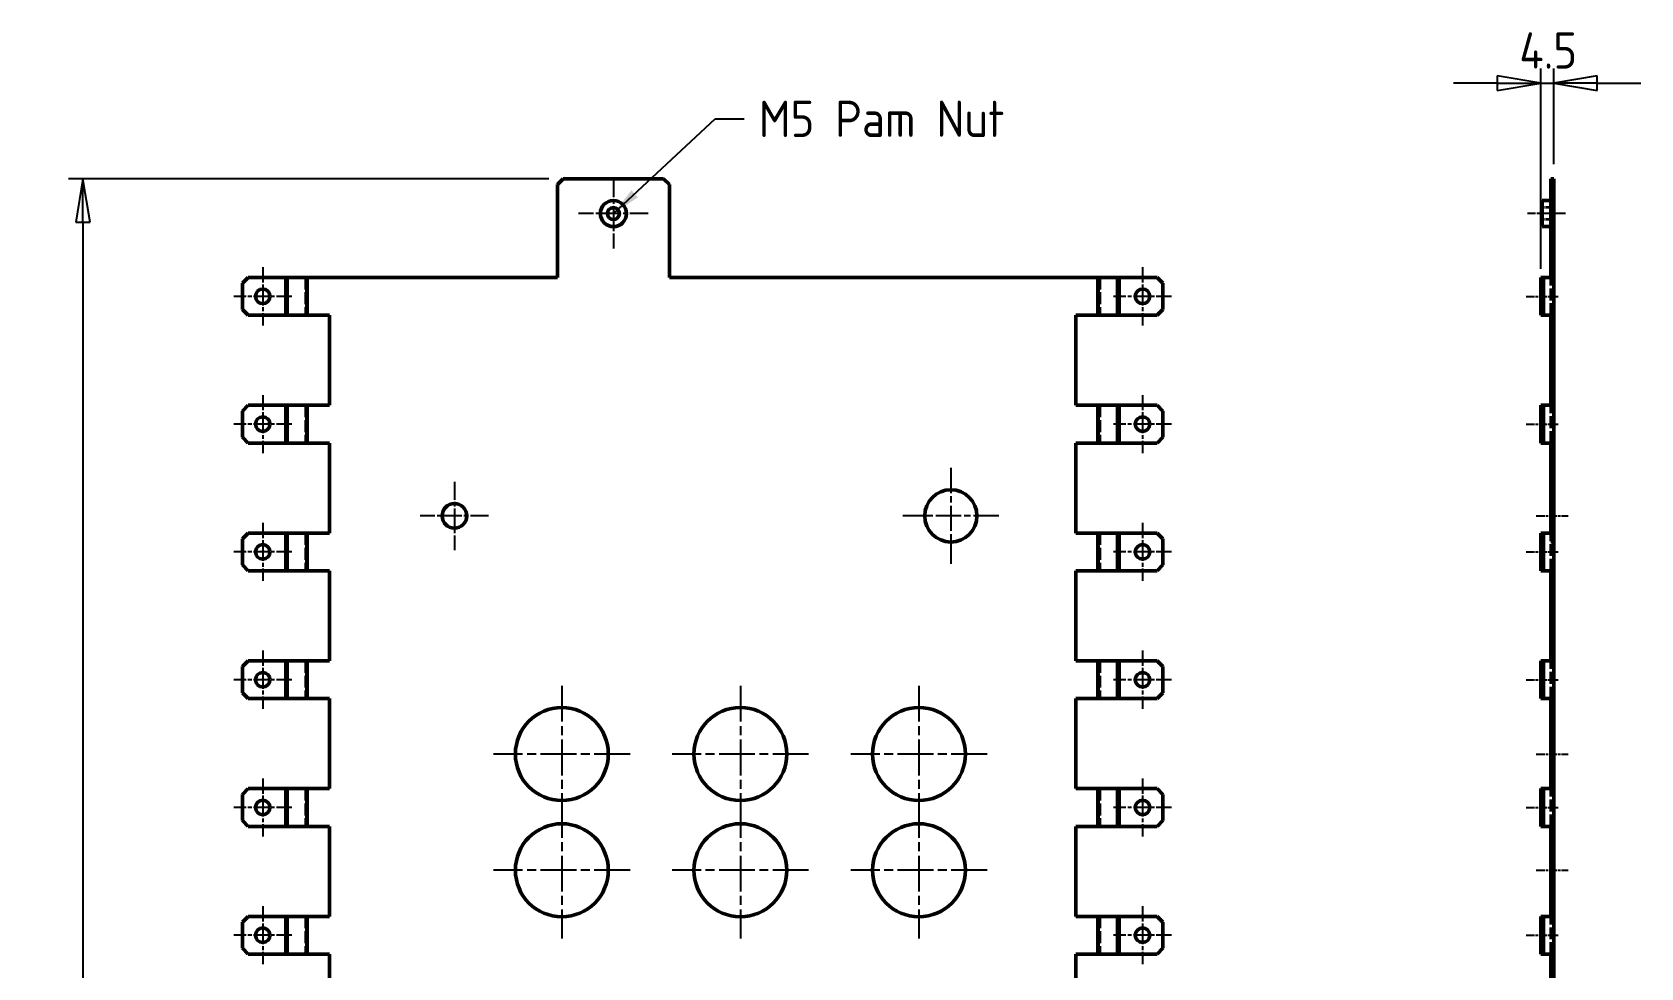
# Model space of a CAD drawing. Header units: millimetres. Extents: x 0 to 2100, y 0 to 1485.
# Drawn here: x 513 to 1067, y 832 to 1154 of the extents above; entities that cross this region are included whole.
import ezdxf

# ---------------------------------------------------------------- set-up
doc = ezdxf.new("R2010")
doc.units = ezdxf.units.MM
doc.header["$LTSCALE"] = 5
doc.linetypes.add('CHAIN', pattern=[0.3543, 0.2362, -0.0295, 0.0591, -0.0295])
doc.linetypes.add('DASHED', pattern=[0.2067, 0.1654, -0.0413])
doc.layers.get('0').update_dxf_attribs({"lineweight": 25})
for name, color, linetype, lineweight in [('가려진 것(ISO)', 5, 'DASHED', 35), ('가려진 좁은 것(ISO)', 5, 'DASHED', 25), ('가시적인 것(ISO)', 7, 'Continuous', 50), ('가시적인 좁은 것(ISO)', 1, 'Continuous', 35), ('기호(ISO)', 7, 'Continuous', 25), ('중심 표식(ISO)', 1, 'Continuous', 25), ('중심선(ISO)', 1, 'Continuous', 25), ('치수(ISO)', 7, 'Continuous', 25)]:
    doc.layers.add(name, color=color, linetype=linetype, lineweight=lineweight)
doc.styles.add('ISO ProportionalPSTEK', font='isocp.shx')
doc.dimstyles.new('PSTEK', dxfattribs={"dimscale": 5, "dimtxt": 2.5, "dimasz": 3, "dimexe": 1, "dimexo": 1, "dimgap": 1, "dimtad": 1, "dimrnd": 1e-08, "dimdsep": 46, "dimtxsty": 'ISO ProportionalPSTEK', "dimblk": 'Filled-1', "dimcen": 0.09, "dimdle": 10, "dimclrd": 3, "dimclre": 3, "dimclrt": 1, "dimadec": 1, "dimazin": 2, "dimtfac": 1, "dimtdec": 3, "dimtmove": 0, "dimatfit": 3, "dimfxl": 0, "dimtolj": 1, "dimlwd": -1, "dimlwe": -1, "dimarcsym": 0})
doc.dimstyles.new('PSTEK$7', dxfattribs={"dimscale": 5, "dimtxt": 2.5, "dimasz": 2, "dimexe": 1, "dimexo": 1, "dimgap": 1, "dimtad": 1, "dimrnd": 1e-08, "dimdsep": 46, "dimtxsty": 'ISO ProportionalPSTEK', "dimblk": 'Filled-1', "dimcen": 0.09, "dimdle": 10, "dimclrd": 3, "dimclre": 3, "dimclrt": 1, "dimadec": 1, "dimazin": 2, "dimtfac": 1, "dimtdec": 3, "dimtmove": 0, "dimatfit": 3, "dimfxl": 0, "dimtolj": 1, "dimlwd": -1, "dimlwe": -1, "dimarcsym": 0})

# ---------------------------------------------------------------- blocks, each defined once
blk = doc.blocks.new('Filled-1')
at = {"color": 0}
for p, q in [((0, 0), (-1, 0.167)), ((-1, 0.167), (-1, -0.167)), ((-1, 0), (0, 0)), ((-1, -0.167), (0, 0))]:
    blk.add_line(p, q, dxfattribs=at)
at = {"color": 0, "flags": 128}
blk.add_lwpolyline([(-1, -0.167), (0, 0)], dxfattribs=at)
at = {"color": 0}
blk.add_solid([(-1, -0.167), (0, 0), (-1, 0.167), (-1, -0.167)], dxfattribs=at)
blk = doc.blocks.new('*D14')
at = {"layer": 'Defpoints', "color": 0}
for p in [(695.99, 1103.98), (530.53, 506.98), (617.45, 506.98)]:
    blk.add_point(p, dxfattribs=at)
at = {"layer": '치수(ISO)', "color": 3}
for p, q in [((690.99, 1103.98), (525.53, 1103.98)), ((530.53, 1088.98), (530.53, 521.98)), ((612.45, 506.98), (525.53, 506.98))]:
    blk.add_line(p, q, dxfattribs=at)
at = {"layer": '치수(ISO)', "color": 3, "xscale": 15, "yscale": 15, "zscale": 15}
for p, rotation in [((530.53, 1103.98), 90), ((530.53, 506.98), 270)]:
    blk.add_blockref('Filled-1', p, dxfattribs=dict(at, rotation=rotation))
at = {"layer": '치수(ISO)', "color": 1, "insert": (513.03, 794.2), "char_height": 12.5, "attachment_point": 1, "rotation": 90, "style": 'ISO ProportionalPSTEK'}
blk.add_mtext('\\A1;597', dxfattribs=at)
blk = doc.blocks.new('*D15')
at = {"layer": 'Defpoints', "color": 0}
for p in [(1037.17, 1136.89), (1037.17, 1103.98), (1032.67, 1067.98)]:
    blk.add_point(p, dxfattribs=at)
at = {"layer": '치수(ISO)', "color": 3}
for p, q in [((1032.67, 1072.98), (1032.67, 1141.89)), ((1037.17, 1108.98), (1037.17, 1141.89)), ((1017.67, 1136.89), (1002.67, 1136.89)), ((1032.67, 1136.89), (1037.17, 1136.89)), ((1052.17, 1136.89), (1067.17, 1136.89))]:
    blk.add_line(p, q, dxfattribs=at)
at = {"layer": '치수(ISO)', "color": 3, "xscale": 15, "yscale": 15, "zscale": 15}
blk.add_blockref('Filled-1', (1032.67, 1136.89), dxfattribs=at)
at = {"layer": '치수(ISO)', "color": 3, "xscale": 15, "yscale": 15, "zscale": 15, "rotation": 180}
blk.add_blockref('Filled-1', (1037.17, 1136.89), dxfattribs=at)
at = {"layer": '치수(ISO)', "color": 1, "insert": (1025.29, 1154.39), "char_height": 12.5, "attachment_point": 1, "style": 'ISO ProportionalPSTEK'}
blk.add_mtext('\\A1;4.5', dxfattribs=at)

msp = doc.modelspace()

# ---------------------------------------------------------------- linework, layer by layer
at = {"layer": '가려진 것(ISO)', "ltscale": 1.523657}
for p, q in [((1037.1712, 1094.0432), (1033.1712, 1094.0432)), ((1037.1712, 1089.9092), (1033.1712, 1089.9092))]:
    msp.add_line(p, q, dxfattribs=at)
at = {"layer": '가려진 것(ISO)', "ltscale": 4.952111}
for p, q in [((1036.1712, 1056.9762), (1036.1712, 1069.9762)), ((1036.1712, 1012.9762), (1036.1712, 1025.9762)), ((1036.1712, 968.9762), (1036.1712, 981.9762)), ((1036.1712, 924.9762), (1036.1712, 937.9762)), ((1036.1712, 880.9762), (1036.1712, 893.9762)), ((1036.1712, 836.9762), (1036.1712, 849.9762))]:
    msp.add_line(p, q, dxfattribs=at)
at = {"layer": '가려진 것(ISO)', "ltscale": 0.380839}
for p, q in [((1032.6712, 1065.9762), (1033.6712, 1065.9762)), ((1032.6712, 1060.9762), (1033.6712, 1060.9762)), ((1032.6712, 1021.9762), (1033.6712, 1021.9762)), ((1032.6712, 1016.9762), (1033.6712, 1016.9762)), ((1036.1712, 996.8762), (1037.1712, 996.8762)), ((1036.1712, 992.1262), (1037.1712, 992.1262)), ((1036.1712, 983.6262), (1037.1712, 983.6262)), ((1032.6712, 977.9762), (1033.6712, 977.9762)), ((1036.1712, 978.8762), (1037.1712, 978.8762)), ((1032.6712, 972.9762), (1033.6712, 972.9762)), ((1032.6712, 933.9762), (1033.6712, 933.9762)), ((1032.6712, 928.9762), (1033.6712, 928.9762)), ((1036.1712, 921.8762), (1037.1712, 921.8762)), ((1032.6712, 889.9762), (1033.6712, 889.9762)), ((1036.1712, 889.8762), (1037.1712, 889.8762)), ((1032.6712, 884.9762), (1033.6712, 884.9762)), ((1036.1712, 881.8762), (1037.1712, 881.8762)), ((1036.1712, 849.8762), (1037.1712, 849.8762)), ((1032.6712, 845.9762), (1033.6712, 845.9762)), ((1032.6712, 840.9762), (1033.6712, 840.9762))]:
    msp.add_line(p, q, dxfattribs=at)
at = {"layer": '가려진 좁은 것(ISO)', "ltscale": 4.952111}
for p, q in [((600.7072, 1069.9762), (600.7072, 1056.9762)), ((607.0737, 1069.9762), (607.0737, 1056.9762)), ((880.9044, 1069.9762), (880.9044, 1056.9762)), ((887.2709, 1069.9762), (887.2709, 1056.9762)), ((1032.8823, 1056.9762), (1032.8823, 1069.9762)), ((1036.0656, 1056.9762), (1036.0656, 1069.9762)), ((600.7072, 1025.9762), (600.7072, 1012.9762)), ((607.0737, 1025.9762), (607.0737, 1012.9762)), ((880.9044, 1025.9762), (880.9044, 1012.9762)), ((887.2709, 1025.9762), (887.2709, 1012.9762)), ((1032.8823, 1012.9762), (1032.8823, 1025.9762)), ((1036.0656, 1012.9762), (1036.0656, 1025.9762)), ((600.7072, 981.9762), (600.7072, 968.9762)), ((607.0737, 981.9762), (607.0737, 968.9762)), ((880.9044, 981.9762), (880.9044, 968.9762)), ((887.2709, 981.9762), (887.2709, 968.9762)), ((1032.8823, 968.9762), (1032.8823, 981.9762)), ((1036.0656, 968.9762), (1036.0656, 981.9762)), ((600.7072, 937.9762), (600.7072, 924.9762)), ((607.0737, 937.9762), (607.0737, 924.9762)), ((880.9044, 937.9762), (880.9044, 924.9762)), ((887.2709, 937.9762), (887.2709, 924.9762)), ((1032.8823, 924.9762), (1032.8823, 937.9762)), ((1036.0656, 924.9762), (1036.0656, 937.9762)), ((600.7072, 893.9762), (600.7072, 880.9762)), ((607.0737, 893.9762), (607.0737, 880.9762)), ((880.9044, 893.9762), (880.9044, 880.9762)), ((887.2709, 893.9762), (887.2709, 880.9762)), ((1032.8823, 880.9762), (1032.8823, 893.9762)), ((1036.0656, 880.9762), (1036.0656, 893.9762)), ((600.7072, 849.9762), (600.7072, 836.9762)), ((607.0737, 849.9762), (607.0737, 836.9762)), ((880.9044, 849.9762), (880.9044, 836.9762)), ((887.2709, 849.9762), (887.2709, 836.9762)), ((1032.8823, 836.9762), (1032.8823, 849.9762)), ((1036.0656, 836.9762), (1036.0656, 849.9762))]:
    msp.add_line(p, q, dxfattribs=at)
at = {"layer": '가시적인 것(ISO)'}
for p, q in [((693.989, 1101.9762), (695.989, 1103.9762)), ((730.524, 1103.9762), (695.989, 1103.9762)), ((730.524, 1103.9762), (732.524, 1101.9762)), ((1036.1712, 1103.9762), (1036.1712, 1101.9762)), ((1037.1712, 1103.9762), (1036.1712, 1103.9762)), ((1037.1712, 1101.9762), (1037.1712, 1103.9762)), ((693.989, 1101.9762), (693.989, 1069.9762)), ((732.524, 1069.9762), (732.524, 1101.9762)), ((1036.1712, 1101.9762), (1037.1712, 1101.9762)), ((1036.1712, 1069.9762), (1036.1712, 1101.9762)), ((1037.1712, 1101.9762), (1037.1712, 1069.9762)), ((1033.1712, 1096.4762), (1033.1712, 1087.4762)), ((1036.1712, 1096.4762), (1033.1712, 1096.4762)), ((1036.1712, 1087.4762), (1033.1712, 1087.4762)), ((585.454, 1067.9762), (587.454, 1069.9762)), ((600.2599, 1069.9762), (587.454, 1069.9762)), ((600.2599, 1069.9762), (601.1544, 1069.9762)), ((607.5209, 1069.9762), (601.1544, 1069.9762)), ((607.9681, 1069.9762), (607.5209, 1069.9762)), ((693.989, 1069.9762), (607.9681, 1069.9762)), ((880.0099, 1069.9762), (732.524, 1069.9762)), ((880.4572, 1069.9762), (880.0099, 1069.9762)), ((886.8237, 1069.9762), (880.4572, 1069.9762)), ((886.8237, 1069.9762), (887.7181, 1069.9762)), ((900.524, 1069.9762), (887.7181, 1069.9762)), ((900.524, 1069.9762), (902.524, 1067.9762)), ((1032.6712, 1069.9762), (1032.6712, 1067.9762)), ((1033.6712, 1069.9762), (1032.6712, 1069.9762)), ((1033.6712, 1067.9762), (1033.6712, 1069.9762)), ((1033.7768, 1069.9762), (1033.6712, 1069.9762)), ((1036.9601, 1069.9762), (1033.7768, 1069.9762)), ((1036.9601, 1069.9762), (1037.1712, 1069.9762)), ((1037.1712, 1069.9762), (1037.1712, 1056.9762)), ((585.454, 1058.9762), (585.454, 1067.9762)), ((902.524, 1067.9762), (902.524, 1058.9762)), ((1032.6712, 1067.9762), (1033.6712, 1067.9762)), ((1032.6712, 1067.9762), (1032.6712, 1058.9762)), ((1033.6712, 1058.9762), (1033.6712, 1067.9762)), ((587.454, 1056.9762), (585.454, 1058.9762)), ((902.524, 1058.9762), (900.524, 1056.9762)), ((1033.6712, 1058.9762), (1032.6712, 1058.9762)), ((1032.6712, 1058.9762), (1032.6712, 1056.9762)), ((1033.6712, 1056.9762), (1033.6712, 1058.9762)), ((587.454, 1056.9762), (600.2599, 1056.9762)), ((601.1544, 1056.9762), (600.2599, 1056.9762)), ((601.1544, 1056.9762), (607.5209, 1056.9762)), ((607.5209, 1056.9762), (607.9681, 1056.9762)), ((607.9681, 1056.9762), (615.454, 1056.9762)), ((615.454, 1056.9762), (615.454, 1025.9762)), ((872.524, 1056.9762), (880.0099, 1056.9762)), ((872.524, 1025.9762), (872.524, 1056.9762)), ((880.0099, 1056.9762), (880.4572, 1056.9762)), ((880.4572, 1056.9762), (886.8237, 1056.9762)), ((887.7181, 1056.9762), (886.8237, 1056.9762)), ((887.7181, 1056.9762), (900.524, 1056.9762)), ((1032.6712, 1056.9762), (1033.6712, 1056.9762)), ((1033.6712, 1056.9762), (1033.7768, 1056.9762)), ((1033.7768, 1056.9762), (1036.9601, 1056.9762)), ((1036.1712, 1025.9762), (1036.1712, 1056.9762)), ((1037.1712, 1056.9762), (1036.9601, 1056.9762)), ((1037.1712, 1056.9762), (1037.1712, 1025.9762)), ((585.454, 1023.9762), (587.454, 1025.9762)), ((600.2599, 1025.9762), (587.454, 1025.9762)), ((600.2599, 1025.9762), (601.1544, 1025.9762)), ((607.5209, 1025.9762), (601.1544, 1025.9762)), ((607.9681, 1025.9762), (607.5209, 1025.9762)), ((615.454, 1025.9762), (607.9681, 1025.9762)), ((880.0099, 1025.9762), (872.524, 1025.9762)), ((880.4572, 1025.9762), (880.0099, 1025.9762)), ((886.8237, 1025.9762), (880.4572, 1025.9762)), ((886.8237, 1025.9762), (887.7181, 1025.9762)), ((900.524, 1025.9762), (887.7181, 1025.9762)), ((900.524, 1025.9762), (902.524, 1023.9762)), ((1032.6712, 1025.9762), (1032.6712, 1023.9762)), ((1033.6712, 1025.9762), (1032.6712, 1025.9762)), ((1033.6712, 1023.9762), (1033.6712, 1025.9762)), ((1033.7768, 1025.9762), (1033.6712, 1025.9762)), ((1036.9601, 1025.9762), (1033.7768, 1025.9762)), ((1036.9601, 1025.9762), (1037.1712, 1025.9762)), ((1037.1712, 1025.9762), (1037.1712, 1012.9762)), ((585.454, 1014.9762), (585.454, 1023.9762)), ((902.524, 1023.9762), (902.524, 1014.9762)), ((1032.6712, 1023.9762), (1033.6712, 1023.9762)), ((1032.6712, 1023.9762), (1032.6712, 1014.9762)), ((1033.6712, 1014.9762), (1033.6712, 1023.9762)), ((587.454, 1012.9762), (585.454, 1014.9762)), ((902.524, 1014.9762), (900.524, 1012.9762)), ((1033.6712, 1014.9762), (1032.6712, 1014.9762)), ((1032.6712, 1014.9762), (1032.6712, 1012.9762)), ((1033.6712, 1012.9762), (1033.6712, 1014.9762)), ((587.454, 1012.9762), (600.2599, 1012.9762)), ((601.1544, 1012.9762), (600.2599, 1012.9762)), ((601.1544, 1012.9762), (607.5209, 1012.9762)), ((607.5209, 1012.9762), (607.9681, 1012.9762)), ((607.9681, 1012.9762), (615.454, 1012.9762)), ((615.454, 1012.9762), (615.454, 981.9762)), ((872.524, 1012.9762), (880.0099, 1012.9762)), ((872.524, 981.9762), (872.524, 1012.9762)), ((880.0099, 1012.9762), (880.4572, 1012.9762)), ((880.4572, 1012.9762), (886.8237, 1012.9762)), ((887.7181, 1012.9762), (886.8237, 1012.9762)), ((887.7181, 1012.9762), (900.524, 1012.9762)), ((1032.6712, 1012.9762), (1033.6712, 1012.9762)), ((1033.6712, 1012.9762), (1033.7768, 1012.9762)), ((1033.7768, 1012.9762), (1036.9601, 1012.9762)), ((1036.1712, 981.9762), (1036.1712, 1012.9762)), ((1037.1712, 1012.9762), (1036.9601, 1012.9762)), ((1037.1712, 1012.9762), (1037.1712, 981.9762)), ((585.454, 979.9762), (587.454, 981.9762)), ((600.2599, 981.9762), (587.454, 981.9762)), ((600.2599, 981.9762), (601.1544, 981.9762)), ((607.5209, 981.9762), (601.1544, 981.9762)), ((607.9681, 981.9762), (607.5209, 981.9762)), ((615.454, 981.9762), (607.9681, 981.9762)), ((880.0099, 981.9762), (872.524, 981.9762)), ((880.4572, 981.9762), (880.0099, 981.9762)), ((886.8237, 981.9762), (880.4572, 981.9762)), ((886.8237, 981.9762), (887.7181, 981.9762)), ((900.524, 981.9762), (887.7181, 981.9762)), ((900.524, 981.9762), (902.524, 979.9762)), ((1032.6712, 981.9762), (1032.6712, 979.9762)), ((1033.6712, 981.9762), (1032.6712, 981.9762)), ((1033.6712, 979.9762), (1033.6712, 981.9762)), ((1033.7768, 981.9762), (1033.6712, 981.9762)), ((1036.9601, 981.9762), (1033.7768, 981.9762)), ((1036.9601, 981.9762), (1037.1712, 981.9762)), ((1037.1712, 981.9762), (1037.1712, 968.9762)), ((585.454, 970.9762), (585.454, 979.9762)), ((902.524, 979.9762), (902.524, 970.9762)), ((1032.6712, 979.9762), (1033.6712, 979.9762)), ((1032.6712, 979.9762), (1032.6712, 970.9762)), ((1033.6712, 970.9762), (1033.6712, 979.9762)), ((587.454, 968.9762), (585.454, 970.9762)), ((902.524, 970.9762), (900.524, 968.9762)), ((1033.6712, 970.9762), (1032.6712, 970.9762)), ((1032.6712, 970.9762), (1032.6712, 968.9762)), ((1033.6712, 968.9762), (1033.6712, 970.9762)), ((587.454, 968.9762), (600.2599, 968.9762)), ((601.1544, 968.9762), (600.2599, 968.9762)), ((601.1544, 968.9762), (607.5209, 968.9762)), ((607.5209, 968.9762), (607.9681, 968.9762)), ((607.9681, 968.9762), (615.454, 968.9762)), ((615.454, 968.9762), (615.454, 937.9762)), ((872.524, 968.9762), (880.0099, 968.9762)), ((872.524, 937.9762), (872.524, 968.9762)), ((880.0099, 968.9762), (880.4572, 968.9762)), ((880.4572, 968.9762), (886.8237, 968.9762)), ((887.7181, 968.9762), (886.8237, 968.9762)), ((887.7181, 968.9762), (900.524, 968.9762)), ((1032.6712, 968.9762), (1033.6712, 968.9762)), ((1033.6712, 968.9762), (1033.7768, 968.9762)), ((1033.7768, 968.9762), (1036.9601, 968.9762)), ((1036.1712, 937.9762), (1036.1712, 968.9762)), ((1037.1712, 968.9762), (1036.9601, 968.9762)), ((1037.1712, 968.9762), (1037.1712, 937.9762)), ((585.454, 935.9762), (587.454, 937.9762)), ((600.2599, 937.9762), (587.454, 937.9762)), ((600.2599, 937.9762), (601.1544, 937.9762)), ((607.5209, 937.9762), (601.1544, 937.9762)), ((607.9681, 937.9762), (607.5209, 937.9762)), ((615.454, 937.9762), (607.9681, 937.9762)), ((880.0099, 937.9762), (872.524, 937.9762)), ((880.4572, 937.9762), (880.0099, 937.9762)), ((886.8237, 937.9762), (880.4572, 937.9762)), ((886.8237, 937.9762), (887.7181, 937.9762)), ((900.524, 937.9762), (887.7181, 937.9762)), ((900.524, 937.9762), (902.524, 935.9762)), ((1032.6712, 937.9762), (1032.6712, 935.9762)), ((1033.6712, 937.9762), (1032.6712, 937.9762)), ((1033.6712, 935.9762), (1033.6712, 937.9762)), ((1033.7768, 937.9762), (1033.6712, 937.9762)), ((1036.9601, 937.9762), (1033.7768, 937.9762)), ((1036.9601, 937.9762), (1037.1712, 937.9762)), ((1037.1712, 937.9762), (1037.1712, 924.9762)), ((585.454, 926.9762), (585.454, 935.9762)), ((902.524, 935.9762), (902.524, 926.9762)), ((1032.6712, 935.9762), (1033.6712, 935.9762)), ((1032.6712, 935.9762), (1032.6712, 926.9762)), ((1033.6712, 926.9762), (1033.6712, 935.9762)), ((587.454, 924.9762), (585.454, 926.9762)), ((902.524, 926.9762), (900.524, 924.9762)), ((1033.6712, 926.9762), (1032.6712, 926.9762)), ((1032.6712, 926.9762), (1032.6712, 924.9762)), ((1033.6712, 924.9762), (1033.6712, 926.9762)), ((587.454, 924.9762), (600.2599, 924.9762)), ((601.1544, 924.9762), (600.2599, 924.9762)), ((601.1544, 924.9762), (607.5209, 924.9762)), ((607.5209, 924.9762), (607.9681, 924.9762)), ((607.9681, 924.9762), (615.454, 924.9762)), ((615.454, 924.9762), (615.454, 893.9762)), ((872.524, 924.9762), (880.0099, 924.9762)), ((872.524, 893.9762), (872.524, 924.9762)), ((880.0099, 924.9762), (880.4572, 924.9762)), ((880.4572, 924.9762), (886.8237, 924.9762)), ((887.7181, 924.9762), (886.8237, 924.9762)), ((887.7181, 924.9762), (900.524, 924.9762)), ((1032.6712, 924.9762), (1033.6712, 924.9762)), ((1033.6712, 924.9762), (1033.7768, 924.9762)), ((1033.7768, 924.9762), (1036.9601, 924.9762)), ((1036.1712, 893.9762), (1036.1712, 924.9762)), ((1037.1712, 924.9762), (1036.9601, 924.9762)), ((1037.1712, 924.9762), (1037.1712, 893.9762)), ((585.454, 891.9762), (587.454, 893.9762)), ((600.2599, 893.9762), (587.454, 893.9762)), ((600.2599, 893.9762), (601.1544, 893.9762)), ((607.5209, 893.9762), (601.1544, 893.9762)), ((607.9681, 893.9762), (607.5209, 893.9762)), ((615.454, 893.9762), (607.9681, 893.9762)), ((880.0099, 893.9762), (872.524, 893.9762)), ((880.4572, 893.9762), (880.0099, 893.9762)), ((886.8237, 893.9762), (880.4572, 893.9762)), ((886.8237, 893.9762), (887.7181, 893.9762)), ((900.524, 893.9762), (887.7181, 893.9762)), ((900.524, 893.9762), (902.524, 891.9762)), ((1032.6712, 893.9762), (1032.6712, 891.9762)), ((1033.6712, 893.9762), (1032.6712, 893.9762)), ((1033.6712, 891.9762), (1033.6712, 893.9762)), ((1033.7768, 893.9762), (1033.6712, 893.9762)), ((1036.9601, 893.9762), (1033.7768, 893.9762)), ((1036.9601, 893.9762), (1037.1712, 893.9762)), ((1037.1712, 893.9762), (1037.1712, 880.9762)), ((585.454, 882.9762), (585.454, 891.9762)), ((902.524, 891.9762), (902.524, 882.9762)), ((1032.6712, 891.9762), (1033.6712, 891.9762)), ((1032.6712, 891.9762), (1032.6712, 882.9762)), ((1033.6712, 882.9762), (1033.6712, 891.9762)), ((587.454, 880.9762), (585.454, 882.9762)), ((902.524, 882.9762), (900.524, 880.9762)), ((1033.6712, 882.9762), (1032.6712, 882.9762)), ((1032.6712, 882.9762), (1032.6712, 880.9762)), ((1033.6712, 880.9762), (1033.6712, 882.9762)), ((587.454, 880.9762), (600.2599, 880.9762)), ((601.1544, 880.9762), (600.2599, 880.9762)), ((601.1544, 880.9762), (607.5209, 880.9762)), ((607.5209, 880.9762), (607.9681, 880.9762)), ((607.9681, 880.9762), (615.454, 880.9762)), ((615.454, 880.9762), (615.454, 849.9762)), ((872.524, 880.9762), (880.0099, 880.9762)), ((872.524, 849.9762), (872.524, 880.9762)), ((880.0099, 880.9762), (880.4572, 880.9762)), ((880.4572, 880.9762), (886.8237, 880.9762)), ((887.7181, 880.9762), (886.8237, 880.9762)), ((887.7181, 880.9762), (900.524, 880.9762)), ((1032.6712, 880.9762), (1033.6712, 880.9762)), ((1033.6712, 880.9762), (1033.7768, 880.9762)), ((1033.7768, 880.9762), (1036.9601, 880.9762)), ((1036.1712, 849.9762), (1036.1712, 880.9762)), ((1037.1712, 880.9762), (1036.9601, 880.9762)), ((1037.1712, 880.9762), (1037.1712, 849.9762)), ((585.454, 847.9762), (587.454, 849.9762)), ((585.454, 838.9762), (585.454, 847.9762)), ((600.2599, 849.9762), (587.454, 849.9762)), ((600.2599, 849.9762), (601.1544, 849.9762)), ((607.5209, 849.9762), (601.1544, 849.9762)), ((607.9681, 849.9762), (607.5209, 849.9762)), ((615.454, 849.9762), (607.9681, 849.9762)), ((880.0099, 849.9762), (872.524, 849.9762)), ((880.4572, 849.9762), (880.0099, 849.9762)), ((886.8237, 849.9762), (880.4572, 849.9762)), ((886.8237, 849.9762), (887.7181, 849.9762)), ((900.524, 849.9762), (887.7181, 849.9762)), ((900.524, 849.9762), (902.524, 847.9762)), ((902.524, 847.9762), (902.524, 838.9762)), ((1032.6712, 849.9762), (1032.6712, 847.9762)), ((1033.6712, 849.9762), (1032.6712, 849.9762)), ((1032.6712, 847.9762), (1033.6712, 847.9762)), ((1032.6712, 847.9762), (1032.6712, 838.9762)), ((1033.6712, 847.9762), (1033.6712, 849.9762)), ((1033.7768, 849.9762), (1033.6712, 849.9762)), ((1033.6712, 838.9762), (1033.6712, 847.9762)), ((1036.9601, 849.9762), (1033.7768, 849.9762)), ((1036.9601, 849.9762), (1037.1712, 849.9762)), ((1037.1712, 849.9762), (1037.1712, 836.9762)), ((587.454, 836.9762), (585.454, 838.9762)), ((587.454, 836.9762), (600.2599, 836.9762)), ((601.1544, 836.9762), (600.2599, 836.9762)), ((601.1544, 836.9762), (607.5209, 836.9762)), ((607.5209, 836.9762), (607.9681, 836.9762)), ((607.9681, 836.9762), (615.454, 836.9762)), ((615.454, 836.9762), (615.454, 805.9762)), ((872.524, 836.9762), (880.0099, 836.9762)), ((872.524, 805.9762), (872.524, 836.9762)), ((880.0099, 836.9762), (880.4572, 836.9762)), ((880.4572, 836.9762), (886.8237, 836.9762)), ((887.7181, 836.9762), (886.8237, 836.9762)), ((887.7181, 836.9762), (900.524, 836.9762)), ((902.524, 838.9762), (900.524, 836.9762)), ((1033.6712, 838.9762), (1032.6712, 838.9762)), ((1032.6712, 838.9762), (1032.6712, 836.9762)), ((1032.6712, 836.9762), (1033.6712, 836.9762)), ((1033.6712, 836.9762), (1033.6712, 838.9762)), ((1033.6712, 836.9762), (1033.7768, 836.9762)), ((1033.7768, 836.9762), (1036.9601, 836.9762)), ((1036.1712, 805.9762), (1036.1712, 836.9762)), ((1037.1712, 836.9762), (1036.9601, 836.9762)), ((1037.1712, 836.9762), (1037.1712, 805.9762))]:
    msp.add_line(p, q, dxfattribs=at)
for centre, radius in [((713.2565, 1091.9762), 4.5), ((713.2565, 1091.9762), 2.067), ((592.454, 1063.4762), 2.5), ((895.524, 1063.4762), 2.5), ((592.454, 1019.4762), 2.5), ((895.524, 1019.4762), 2.5), ((658.489, 987.8762), 4.25), ((829.489, 987.8762), 9), ((592.454, 975.4762), 2.5), ((895.524, 975.4762), 2.5), ((592.454, 931.4762), 2.5), ((895.524, 931.4762), 2.5), ((695.489, 905.8762), 16), ((756.989, 905.8762), 16), ((818.489, 905.8762), 16), ((592.454, 887.4762), 2.5), ((895.524, 887.4762), 2.5), ((695.489, 865.8762), 16), ((756.989, 865.8762), 16), ((818.489, 865.8762), 16), ((592.454, 843.4762), 2.5), ((895.524, 843.4762), 2.5)]:
    msp.add_circle(centre, radius, dxfattribs=at)
at = {"layer": '가시적인 좁은 것(ISO)'}
for p, q in [((600.2599, 1056.9762), (600.2599, 1069.9762)), ((601.1544, 1056.9762), (601.1544, 1069.9762)), ((607.5209, 1056.9762), (607.5209, 1069.9762)), ((607.9681, 1056.9762), (607.9681, 1069.9762)), ((880.0099, 1056.9762), (880.0099, 1069.9762)), ((880.4572, 1056.9762), (880.4572, 1069.9762)), ((886.8237, 1056.9762), (886.8237, 1069.9762)), ((887.7181, 1056.9762), (887.7181, 1069.9762)), ((1033.7768, 1069.9762), (1033.7768, 1056.9762)), ((1036.9601, 1069.9762), (1036.9601, 1056.9762)), ((600.2599, 1012.9762), (600.2599, 1025.9762)), ((601.1544, 1012.9762), (601.1544, 1025.9762)), ((607.5209, 1012.9762), (607.5209, 1025.9762)), ((607.9681, 1012.9762), (607.9681, 1025.9762)), ((880.0099, 1012.9762), (880.0099, 1025.9762)), ((880.4572, 1012.9762), (880.4572, 1025.9762)), ((886.8237, 1012.9762), (886.8237, 1025.9762)), ((887.7181, 1012.9762), (887.7181, 1025.9762)), ((1033.7768, 1025.9762), (1033.7768, 1012.9762)), ((1036.9601, 1025.9762), (1036.9601, 1012.9762)), ((600.2599, 968.9762), (600.2599, 981.9762)), ((601.1544, 968.9762), (601.1544, 981.9762)), ((607.5209, 968.9762), (607.5209, 981.9762)), ((607.9681, 968.9762), (607.9681, 981.9762)), ((880.0099, 968.9762), (880.0099, 981.9762)), ((880.4572, 968.9762), (880.4572, 981.9762)), ((886.8237, 968.9762), (886.8237, 981.9762)), ((887.7181, 968.9762), (887.7181, 981.9762)), ((1033.7768, 981.9762), (1033.7768, 968.9762)), ((1036.9601, 981.9762), (1036.9601, 968.9762)), ((600.2599, 924.9762), (600.2599, 937.9762)), ((601.1544, 924.9762), (601.1544, 937.9762)), ((607.5209, 924.9762), (607.5209, 937.9762)), ((607.9681, 924.9762), (607.9681, 937.9762)), ((880.0099, 924.9762), (880.0099, 937.9762)), ((880.4572, 924.9762), (880.4572, 937.9762)), ((886.8237, 924.9762), (886.8237, 937.9762)), ((887.7181, 924.9762), (887.7181, 937.9762)), ((1033.7768, 937.9762), (1033.7768, 924.9762)), ((1036.9601, 937.9762), (1036.9601, 924.9762)), ((600.2599, 880.9762), (600.2599, 893.9762)), ((601.1544, 880.9762), (601.1544, 893.9762)), ((607.5209, 880.9762), (607.5209, 893.9762)), ((607.9681, 880.9762), (607.9681, 893.9762)), ((880.0099, 880.9762), (880.0099, 893.9762)), ((880.4572, 880.9762), (880.4572, 893.9762)), ((886.8237, 880.9762), (886.8237, 893.9762)), ((887.7181, 880.9762), (887.7181, 893.9762)), ((1033.7768, 893.9762), (1033.7768, 880.9762)), ((1036.9601, 893.9762), (1036.9601, 880.9762)), ((600.2599, 836.9762), (600.2599, 849.9762)), ((601.1544, 836.9762), (601.1544, 849.9762)), ((607.5209, 836.9762), (607.5209, 849.9762)), ((607.9681, 836.9762), (607.9681, 849.9762)), ((880.0099, 836.9762), (880.0099, 849.9762)), ((880.4572, 836.9762), (880.4572, 849.9762)), ((886.8237, 836.9762), (886.8237, 849.9762)), ((887.7181, 836.9762), (887.7181, 849.9762)), ((1033.7768, 849.9762), (1033.7768, 836.9762)), ((1036.9601, 849.9762), (1036.9601, 836.9762))]:
    msp.add_line(p, q, dxfattribs=at)
at = {"layer": '중심 표식(ISO)', "linetype": 'CHAIN', "ltscale": 5.333695}
for p, q in [((713.2565, 1103.9762), (713.2565, 1079.9762)), ((725.2565, 1091.9762), (701.2565, 1091.9762))]:
    msp.add_line(p, q, dxfattribs=at)
at = {"layer": '중심 표식(ISO)', "linetype": 'CHAIN', "ltscale": 4.44473}
for p, q in [((592.454, 1073.4762), (592.454, 1053.4762)), ((895.524, 1073.4762), (895.524, 1053.4762)), ((602.454, 1063.4762), (582.454, 1063.4762)), ((905.524, 1063.4762), (885.524, 1063.4762)), ((592.454, 1029.4762), (592.454, 1009.4762)), ((895.524, 1029.4762), (895.524, 1009.4762)), ((602.454, 1019.4762), (582.454, 1019.4762)), ((905.524, 1019.4762), (885.524, 1019.4762)), ((592.454, 985.4762), (592.454, 965.4762)), ((895.524, 985.4762), (895.524, 965.4762)), ((602.454, 975.4762), (582.454, 975.4762)), ((905.524, 975.4762), (885.524, 975.4762)), ((592.454, 941.4762), (592.454, 921.4762)), ((895.524, 941.4762), (895.524, 921.4762)), ((602.454, 931.4762), (582.454, 931.4762)), ((905.524, 931.4762), (885.524, 931.4762)), ((592.454, 897.4762), (592.454, 877.4762)), ((895.524, 897.4762), (895.524, 877.4762)), ((602.454, 887.4762), (582.454, 887.4762)), ((905.524, 887.4762), (885.524, 887.4762)), ((592.454, 853.4762), (592.454, 833.4762)), ((895.524, 853.4762), (895.524, 833.4762)), ((602.454, 843.4762), (582.454, 843.4762)), ((905.524, 843.4762), (885.524, 843.4762))]:
    msp.add_line(p, q, dxfattribs=at)
at = {"layer": '중심 표식(ISO)', "linetype": 'CHAIN', "ltscale": 7.333869}
for p, q in [((829.489, 1004.3762), (829.489, 971.3762)), ((845.989, 987.8762), (812.989, 987.8762))]:
    msp.add_line(p, q, dxfattribs=at)
at = {"layer": '중심 표식(ISO)', "linetype": 'CHAIN', "ltscale": 5.222575}
for p, q in [((658.489, 999.6262), (658.489, 976.1262)), ((670.239, 987.8762), (646.739, 987.8762))]:
    msp.add_line(p, q, dxfattribs=at)
at = {"layer": '중심 표식(ISO)', "linetype": 'CHAIN', "ltscale": 10.44525}
for p, q in [((695.489, 929.3762), (695.489, 882.3762)), ((756.989, 929.3762), (756.989, 882.3762)), ((818.489, 929.3762), (818.489, 882.3762)), ((718.989, 905.8762), (671.989, 905.8762)), ((780.489, 905.8762), (733.489, 905.8762)), ((841.989, 905.8762), (794.989, 905.8762)), ((695.489, 889.3762), (695.489, 842.3762)), ((756.989, 889.3762), (756.989, 842.3762)), ((818.489, 889.3762), (818.489, 842.3762)), ((718.989, 865.8762), (671.989, 865.8762)), ((780.489, 865.8762), (733.489, 865.8762)), ((841.989, 865.8762), (794.989, 865.8762))]:
    msp.add_line(p, q, dxfattribs=at)
at = {"layer": '중심선(ISO)', "linetype": 'CHAIN', "ltscale": 2.889039}
msp.add_line((1041.1712, 1091.9762), (1028.1712, 1091.9762), dxfattribs=at)
at = {"layer": '중심선(ISO)', "linetype": 'CHAIN', "ltscale": 2.444556}
for p, q in [((1027.6712, 1063.4762), (1038.6712, 1063.4762)), ((1027.6712, 1019.4762), (1038.6712, 1019.4762)), ((1031.1712, 987.8762), (1042.1712, 987.8762)), ((1027.6712, 975.4762), (1038.6712, 975.4762)), ((1027.6712, 931.4762), (1038.6712, 931.4762)), ((1031.1712, 905.8762), (1042.1712, 905.8762)), ((1027.6712, 887.4762), (1038.6712, 887.4762)), ((1031.1712, 865.8762), (1042.1712, 865.8762)), ((1027.6712, 843.4762), (1038.6712, 843.4762))]:
    msp.add_line(p, q, dxfattribs=at)

# ---------------------------------------------------------------- texts
at = {"layer": '기호(ISO)', "color": 1, "insert": (763.3481, 1130.8543), "char_height": 12.5, "width": 95.873064, "attachment_point": 1, "style": 'ISO ProportionalPSTEK'}
msp.add_mtext('{\\fISOCP|b0|i0;\\H12.5000;M5 Pam Nut}', dxfattribs=at)

# ---------------------------------------------------------------- dimensions: what is measured, and where the dimension line sits
at = {"layer": '치수(ISO)', "color": 3}
for base, p1, p2, angle, override, picture, middle in [((1037.1712, 1136.8914), (1032.6712, 1067.9762), (1037.1712, 1103.9762), 180, {"dimdec": 2, "dimtp": 0, "dimtm": 0, "dimtdec": 3, "dimtofl": 1, "dimatfit": 1}, '*D15', (1034.9212, 1136.8914)), ((530.5323, 506.9762), (695.989, 1103.9762), (617.454, 506.9762), 90, {"dimdec": 2, "dimtp": 0, "dimtm": 0, "dimtdec": 3, "dimtofl": 0, "dimatfit": 1}, '*D14', (530.5323, 805.4762))]:
    dim = msp.add_linear_dim(base=base, p1=p1, p2=p2, angle=angle, dimstyle='PSTEK', override=override, dxfattribs=at)
    dim.commit()
    dim.dimension.update_dxf_attribs({"geometry": picture, "text_midpoint": middle, "dimtype": 160})

# ---------------------------------------------------------------- leaders
at = {"layer": '기호(ISO)', "color": 3, "annotation_type": 0, "has_hookline": 1, "hookline_direction": 0, "text_width": 91.8142}
msp.add_leader([(713.2565, 1091.9762), (748.3481, 1124.6043), (758.3481, 1124.6043)], dimstyle='PSTEK$7', override={"dimtad": 0}, dxfattribs=at)

doc.saveas('drawing.dxf')
